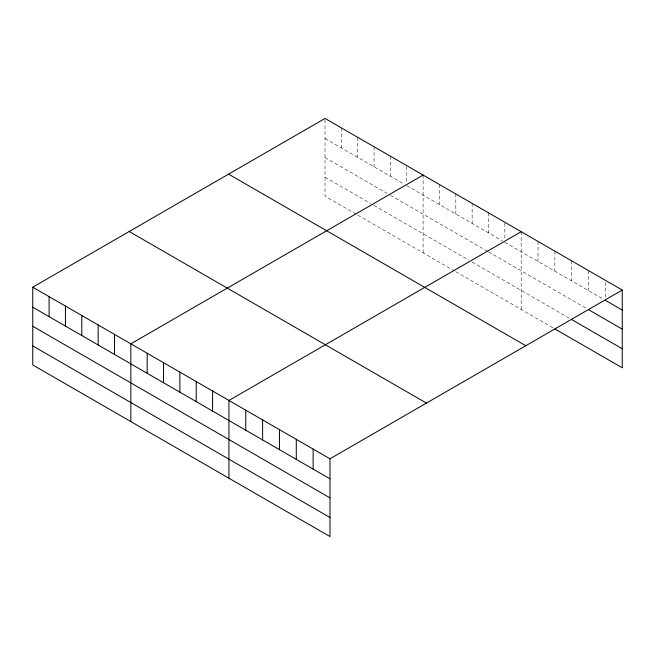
<?xml version="1.0" encoding="UTF-8"?>
<svg xmlns="http://www.w3.org/2000/svg" width="655" height="655" viewBox="0 0 655 655"><rect width="100%" height="100%" fill="white"/><g stroke="black" fill="none" stroke-linecap="round" stroke-linejoin="round"><path stroke-width="0.49" stroke-dasharray="3.27 2.46" d="M325.027 138.483L404.184 184.186M406.763 185.676L502.262 240.811M504.849 242.301L603.722 299.384M325.027 157.536L386.974 193.299M390.413 195.288L487.639 251.414M488.499 251.913L586.88 308.71M325.027 177.161L370.624 203.484M374.07 205.474L468.71 260.117M472.149 262.098L570.038 318.617M356.001 214.087L325.027 196.205L325.027 118.449M357.72 215.086L454.079 270.72M455.806 271.71L553.197 327.942M605.408 282.33L605.408 298.352M588.567 270.597L588.567 290.64M571.725 260.878L571.725 280.913M554.875 251.152L554.875 271.186M538.033 241.425L538.033 261.46M521.192 231.706L521.192 309.463M504.849 223.265L504.849 240.295M488.499 212.826L488.499 232.861M472.149 203.394L472.149 223.429M455.806 193.954L455.806 213.989M439.456 184.513L439.456 204.548M423.105 175.073L423.105 252.838M406.763 166.64L406.763 182.671M390.413 156.201L390.413 176.236M374.07 146.761L374.07 166.796M357.72 137.321L357.72 157.356M341.37 127.889L341.37 147.924"/><path stroke-width="0.98" d="M329.973 497.874L329.973 458.795L32.75 287.193L32.75 364.95L329.973 536.551L329.973 497.874L32.75 326.272M554.875 328.916L622.25 367.807L622.25 290.05L325.027 118.449L32.75 287.193M423.105 175.073L130.836 343.818L130.836 421.583M521.192 231.706L228.923 400.451L228.923 478.207M329.973 458.795L622.25 290.05M605.408 300.358L622.25 310.085M588.567 309.684L622.25 329.137M571.725 319.591L622.25 348.763M228.57 174.132L525.801 345.734M129.199 231.502L426.43 403.103M32.75 307.228L329.973 478.83M32.75 345.906L329.973 517.499M313.131 449.068L313.131 469.103M296.289 439.341L296.289 459.376M279.448 429.623L279.448 449.658M262.606 419.896L262.606 439.931M245.764 410.169L245.764 430.204M212.572 391.01L212.572 411.045M196.222 381.57L196.222 401.605M179.879 372.13L179.879 392.165M163.529 362.698L163.529 382.733M147.178 353.258L147.178 373.293M114.486 334.377L114.486 354.412M98.144 324.945L98.144 344.98M81.793 315.505L81.793 335.54M65.443 306.065L65.443 326.1M49.1 296.625L49.1 316.66"/></g></svg>
